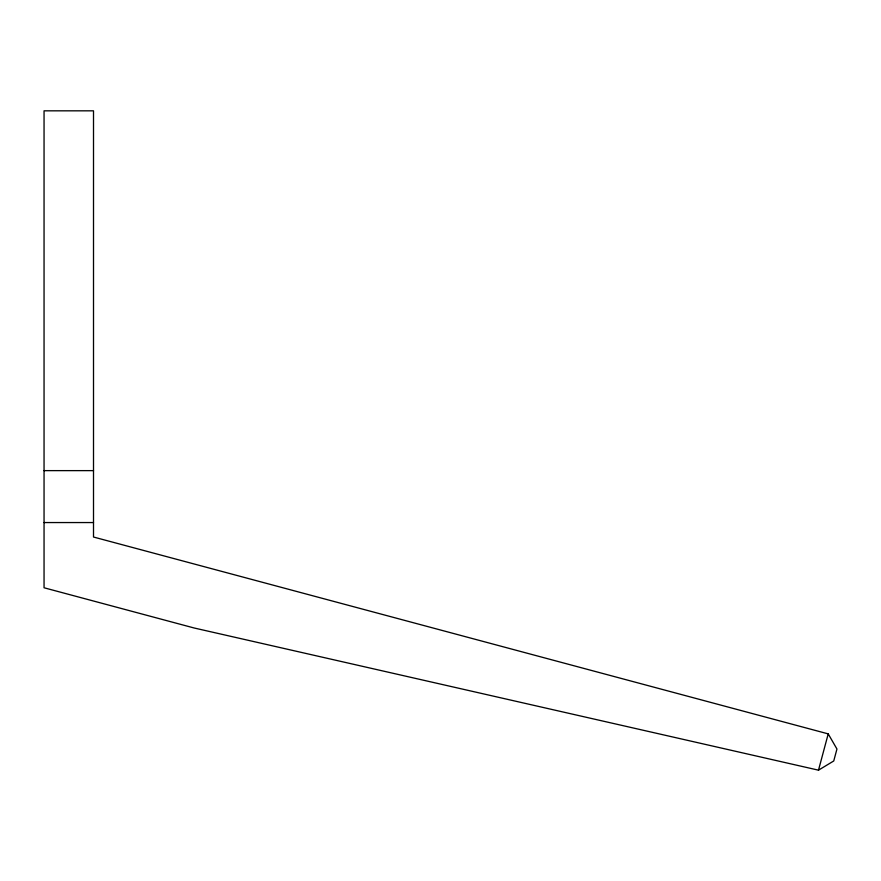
<?xml version="1.0" encoding="UTF-8"?>
<svg xmlns="http://www.w3.org/2000/svg" width="881" height="881" viewBox="0 0 881 881"><rect width="100%" height="100%" fill="white"/><g stroke="black" fill="none" stroke-linecap="round" stroke-linejoin="round"><path stroke-width="1.32" d="M818.493 770.17L828.217 733.884L93.507 537.025L93.507 110.83L44.05 110.83L44.05 587.77L194.172 627.999L818.493 770.17L833.745 760.975L836.95 749.026L828.217 733.884M44.05 470.63L93.507 470.63M44.05 522.554L93.507 522.554"/></g></svg>
